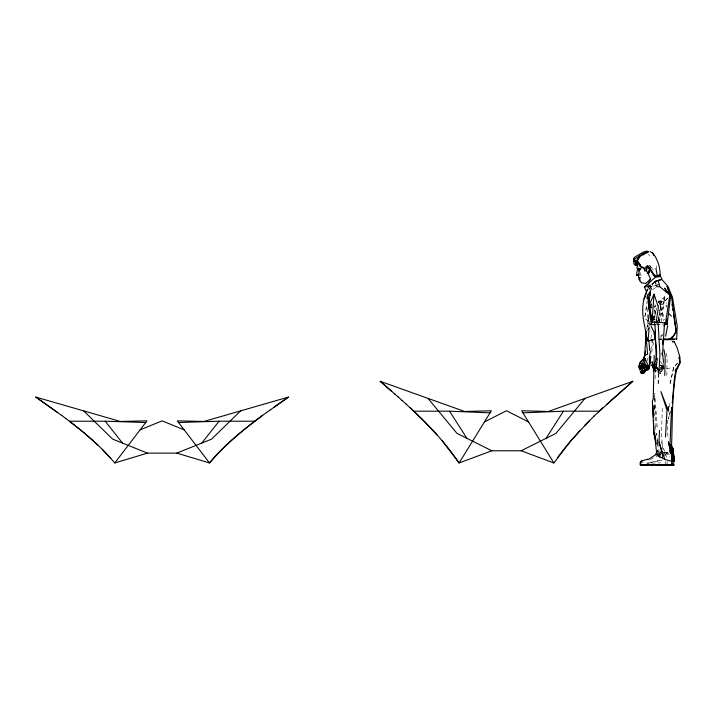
<?xml version="1.0" encoding="UTF-8"?>
<svg xmlns="http://www.w3.org/2000/svg" width="716" height="716" viewBox="0 0 716 716"><rect width="100%" height="100%" fill="white"/><g stroke="black" fill="none" stroke-linecap="round" stroke-linejoin="round"><path stroke-width="0.54" stroke-dasharray="3.58 2.69" d="M665.638 465.024L665.746 461.462M646.817 328.814L648.938 314.548M654.907 393.182L654.263 400.226M655.131 378.737L655.274 369.85M658.362 383.651L658.541 373.072M662.264 408.344C662.121 424.83 659.955 441.584 664.985 457.381M658.076 383.651L658.416 373.072M666.829 375.417L667.115 357.06L665.925 350.759M647.917 308.39L647.282 318.298L645.223 318.146M666.641 307.37L666.82 305.204L659.472 311.03M667.151 461.462L667.079 465.024M660.215 361.49L663.437 365.187L662.73 368.185L660.358 369.769M658.962 321.815L661.432 300.926L658.604 301.579M647.98 330.497L648.499 326.147L648.571 330.541M650.969 338.364L651.757 331.83M660.931 371.425L660.555 373.483L658.711 374.056L658.944 372.275M658.434 320.025L661.432 300.926M661.387 321.744L664.788 296.692L659.678 305.884L660.528 299.834L664.341 297.301L659.311 323.122M653.341 319.882L654.093 314.467M654.245 313.375L655.444 304.703M664.788 296.692L663.768 303.933L657.324 305.669M644.937 316.382L647.157 301.257M649.86 325.216L647.371 326.773L648.956 317.197M650.719 306.555L651.077 304.425M644.973 316.481L646.933 305.106M651.578 352.272L653.851 340.771M650.638 306.224L651.274 303.101M670.283 383.499L673.774 367.371L678.15 362.511M650.728 350.231L652.142 343.77M670.033 383.499L673.595 367.371L677.291 363.316M647.371 326.773L648.803 320.419M654.03 400.002L654.916 396.172L657.234 426.978M655.57 371.389L656.456 370.7L655.57 371.389L655.919 369.975M659.669 454.338L660.438 451.402M670.149 411.942L668.243 418.86L670.346 411.458M652.652 322.603L656.823 307.889M647.13 360.757L648.052 357.723M648.777 317.644L647.443 321.842L649.519 324.259M648.24 288.002L648.991 286.015L649.6 286.015L648.759 288.002L649.573 286.015L647.649 286.284L649.6 286.015L648.732 287.921M648.293 288.002L649.045 286.015L650.871 284.923M653.314 318.889L655.865 314.566M648.132 287.921L648.991 286.015M653.431 319.784L655.999 314.915L653.672 304.076M661.387 453.031L660.089 455.457L658.505 454.302M650.477 306.403L651.614 304.488M662.586 334.775L661.396 336.61L658.613 338.328M662.783 368.507L663.428 367.532L661.718 367.093L660.662 367.55L662.783 368.507L664.215 367.899M647.533 330.371L649.94 327.015M658.478 302.573L659.66 300.953L655.731 301.928M649.018 289.264L652.374 285.165M667.581 298.08L664.779 301.248L657.404 301.875M659.409 455.233L662.3 452.109L668.753 452.584M649.197 289.362L652.84 285.416M657.037 456.011L660.77 452.109L659.83 452.226L662.882 452.27M662.058 370.584L664.206 368.346L660.635 371.908L663.428 369.635L661.45 369.617M665.039 455.304L668.118 452.315L663.92 452.252M667.724 298.429L664.779 301.248L666.533 303.342M660.832 365.366L662.219 366.35L663.437 365.187M664.341 453.81L665.943 452.315L669.048 452.96L661.861 452.136M656.295 456.799L656.832 456.325M660.77 335.956L662.372 334.551M660.716 368.722L661.906 367.8M652.688 289.586L656.277 287.116M650.298 459.69L653.941 457.3M658.827 284.359L647.085 287.358L656.339 285.541L659.588 283.67M658.657 315.183L661.432 313.715L659.382 309.831M656.339 285.541L657.897 284.905M648.723 307.987L656.241 305.965M644.74 287.241L649.6 286.015M648.607 463.163L662.014 460.173M660.483 460.173L646.888 463.163L660.358 462.903M666.766 368.659L673.595 367.371M658.12 302.071L660.904 301.642M660.116 368.122L663.965 367.702M658.613 339.277L661.405 338.99M660.635 338.972L662.676 338.954M663.428 367.532L660.662 367.55L662.73 368.185M658.792 339.751L661.817 339.76M656.366 324.661L662.989 324.661M663.902 452.279L665.943 452.315M652.553 307.012L650.79 306.949L651.345 309.07M642.377 462.375L643.165 462.464M662.219 366.35L663.168 366.467L660.752 364.659M656.044 323.748L659.105 324.205M653.547 319.318L655.382 319.748M657.252 320.329L660.116 321.457M658.648 372.445L660.555 373.483M660.367 364.9L663.168 366.467L660.77 364.963M645.474 319.085L648.92 321.251L648.821 314.619M666.641 452.217L669.782 455.152M649.886 266.379L651.148 267.56L650.737 266.62M665.128 452.217L669.818 456.62M651.453 267.99L653.457 270.039M657.915 453.335L660.161 455.698M658.219 373.528L658.711 374.056M659.355 453.335L660.796 454.911M648.544 254.475L649.672 255.818M651.148 267.56L649.573 265.341L650.951 267.677M647.81 285.049L649.161 286.982M660.555 365.339L661.718 367.093M654.335 310.073L655.981 312.785M649.77 284.404L651.184 286.74M655.015 369.268L655.775 370.781M661.495 442.067L667.276 459.439M653.287 316.517L654.388 320.768M653.395 317.832L653.923 319.909M659.66 300.953L664.376 319.712M657.055 440.734L657.834 443.92M658.666 301.006L663.365 320.741M640.381 272.796L641.097 276.072M669.263 403.627L670.113 408.469M653.502 316.562L654.191 320.947M657.682 441.79L656.348 433.287L656.545 435.4M657.852 442.855L659.212 452.297M663.634 363.433L664.099 367.711M656.948 439.624L657.154 441.736M657.252 442.792L657.655 447.017M656.527 265.949L656.679 268.017M650.835 304.103L651.148 308.453M649.967 331.231L649.34 320.67M658.72 316.758L659.006 321.224M656.071 426.978L654.308 396.172M654.254 406.402L654.845 419.334M655.122 425.769L655.409 432.213M654.245 405.372L654.415 409.668M667.67 420.247L667.84 436.948M658.675 317.6L658.693 322.943"/><path stroke-width="1.07" d="M650.647 464.809L674.221 464.961L640.229 464.899L640.238 462.375L641.169 461.104L647.649 459.189M640.229 464.899L640.739 464.845L640.748 462.464L641.769 461.399M652.187 342.499L652.195 339.724M662.81 342.355L662.819 340.619M658.648 464.97L672.047 464.997L672.055 462.509M672.047 464.997L671.751 462.715M673.622 464.997L673.64 462.509M663.705 338.937L676.674 338.937M653.09 405.372L653.341 417.186M633.535 261.295L633.562 259.022L634.51 257.277L642.771 252.345L646.969 250.976M640.722 366.028L641.634 365.974L642.333 368.114L642.082 365.804L640.722 366.028L640.731 368.83L642.601 371.174L644.087 371.3L648.078 369.868L649.475 368.122L649.412 356.944L650.495 351.305M671.841 461.578L672.342 461.453L672.422 457.622L668.404 441.745L670.158 450.507M637.598 269.001L636.372 275.168L638.932 275.257C637.061 280.851 640.829 269.762 637.858 268.679L638.493 269.52L636.703 267.668L640.695 269.01L639.03 270.979M671.715 461.516L674.069 461.453L673.174 448.887L671.572 445.379C672.557 419.88 671.769 394.149 676.62 368.964M662.524 457.381L662.721 455.761L659.06 442.067L659.49 430.37M658.264 372.427L658.237 368.856M676.674 339.375L677.184 325.923L672.503 297.364L667.983 286.436L661.96 279.625C659.66 268.679 648.186 285.621 644.346 286.677L646.396 291.725L647.264 289.819M664.752 375.417L665.209 357.06L664.009 349.712M654.227 355.449L653.243 398.74L652.339 400.969L653.977 434.361L656.286 443.92M671.545 407.225L669.988 445.379L671.715 448.887L672.342 461.453L664.869 459.439L657.19 455.313L658.335 451.402L657.055 450.489L655.749 454.696M644.74 287.241L647.273 284.708M661.45 369.617L658.353 370.235L656.196 366.834L657.395 358.403M640.731 368.83L644.087 371.3L649.475 368.122L646.655 368.418L644.677 366.977L643.97 363.576L646.718 366.216L648.123 365.357L644.991 358.555L640.587 361.884L641.429 364.05L640.489 369.205L639.648 369.716L639.039 366.825L639.657 363.128L643.568 358.412L644.668 355.172L646.271 330.846M665.477 436.948L666.999 410.232L660.913 391.571L668.61 411.244L668.377 406.455M655.981 368.901L656.116 366.744L654.388 366.297L656.366 363.128M655.498 330.353C653.484 341.783 660.286 354.492 653.735 364.972L654.084 368.713L654.388 366.297L656.196 366.834M664.511 322.773L662.586 353.802L663.517 362.368M656.151 322.003L658.443 307.191L654.039 294.151L652.025 321.958L665.531 322.88L667.07 324.554L665.191 324.661L665.379 322.504M673.219 461.059C676.477 461.077 672.584 452.458 672.584 450.212M655.265 324.661L650.853 324.652L652.187 321.466L652.025 321.958L648.982 305.651L649.994 292.146L651.488 288.244M646.199 266.746L646.369 270.585L646.199 266.746L647.703 265.958L649.036 267.184L650.065 269.834L648.893 272.957L647.882 273.333L646.369 270.585L646.423 266.433L647.703 265.958L649.86 269.467M662.631 344.477L662.98 340.136M650.504 356.998L649.707 366.628L646.655 368.418M656.25 359.477L655.068 325.816L654.37 321.923M672.226 403.233L674.562 377.153L676.181 368.964M644.982 253.688L648.41 251.638L642.019 254.842L638.788 257.536L637.097 261.018L635.405 261.931L634.143 260.839L633.562 259.022L633.821 260.642L635.405 261.931L637.249 262.029L640.023 264.625L638.063 262.226L640.14 266.236L641.724 267.677L644.078 268.124L644.821 270.8L646.593 270.478L646.611 267.507L646.593 270.478L644.66 270.648M664.153 326.084L664.448 322.889M637.303 266.45L637.616 263.613M645.232 353.337L645.501 351.162M648.902 331.231L647.971 340.977L655.077 339.474L653.824 331.759L651.041 326.111M667.384 292.334L664.502 288.118L670.659 295.61L667.07 324.554L666.999 319.184M658.944 372.275L659.928 354.644L658.228 324.706L657.512 321.448M639.648 369.716L639.048 365.858L640.587 361.884M649.126 368.149L649.439 366.028M649.761 363.907L650.853 356.487M665.531 322.88L669.854 295.001L659.758 286.66L658.264 280.466L661.584 279.625M665.647 336.162L667.688 325.628M669.908 298.742L670.659 295.61L669.854 295.001M642.601 373.027L644.257 372.75L641.178 373.457L640.399 371.076L644.257 372.75L645.877 370.127M679.162 358.421L679.672 356.371L677.22 348.092L674.239 341.577L672.306 341.756L674.374 341.577M679.063 358.421L679.591 356.371L680.2 362.806L676.11 371.112M634.143 260.839L633.687 262.629L634.367 264.428L637.813 265.869M646.817 298.438L647.694 295.144L649.994 292.146L650.226 295.404M649.618 270.344L648.893 272.957L649.421 268.124L648.186 266.934L646.235 268.822M638.788 257.536L637.204 260.892L633.821 260.642M659.884 276.26C660.743 268.187 657.816 259.622 652.84 253.133L650.128 251.593M647.873 288.995C641.769 300.183 641.715 312.874 644.481 325.046L646.646 337.424L647.971 340.977L648.777 340.503L648.445 340.977L646.646 337.424M646.396 292.969L644.132 298.921L644.964 296.934M649.242 365.581L647.318 366.485L644.445 363.37L643.675 364.005M652.491 320.813L650.853 324.652L652.401 321.735M648.982 305.651L654.039 294.151M648.213 284.171L650.576 278.9L647.72 272.877L648.615 271.113M640.229 371.765L642.198 372.078L643.281 371.121L641.536 371.908L642.431 369.93M643.568 358.412L644.973 355.512M639.039 366.825L639.791 365.339M642.529 363.289L644.991 358.555L644.597 365.464L642.529 363.289L641.429 364.05L641.527 365.384L643.326 367.961M675.206 371.112L679.735 362.806L679.591 356.371M648.41 251.638L643.586 253.258L639.97 255.63L636.819 260.508L634.949 260.382L637.097 261.018L637.249 262.029L635.477 265.278L637.938 264.562M671.993 338.695L676.19 331.436L671.617 297.364L667.061 286.436L670.74 296.442M647.882 273.333L650.065 269.834L647.703 265.958M546.111 438.326L563.42 411.19L599.22 411.19M637.231 262.611L635.477 265.278L635.271 261.814L637.249 262.029M442.058 440.582L459.099 462.966L491.838 450.776L521.15 450.776L553.88 462.966L570.929 440.582L589.42 420.704M557.862 457.22L566.419 446.05L580.13 430.325M70.123 421.67C86.206 434.03 101.717 447.348 114.748 462.966L146.995 420.856L120.279 421.438L35.8 397.076L57.692 412.55M641.357 365.795L642.7 368.015L643.004 364.892L643.675 364.793L644.284 366.932L644.087 371.3L649.475 368.122L643.935 367.397L643.004 364.892L642.368 364.954L642.7 368.48M201.76 443.088L219.06 421.205L254.869 421.205M658.818 277.011L659.767 275.812M584.99 398.382L555.983 433.404L521.15 450.776M584.82 425.313L593.994 416.193M240.639 410.868L211.623 439.114L176.789 453.13L147.478 453.13L114.748 462.966M594.029 416.068L632.828 381.279L548.358 411.476L521.651 410.778L553.88 462.966M598.513 411.763L602.854 407.699M632.828 381.279L606.98 404.021M641.375 282.22L640.444 281.871L638.967 278.855L640.131 277.862L638.386 277.361M658.264 280.466L655.453 281.424L652.034 284.341L655.265 281.298L660.098 279.893M669.836 338.865L673.729 335.553L676.19 331.436L673.461 313.939M650.576 278.9L645.957 283.42L641.5 282.847M637.777 259.004L639.361 257.805M262.665 415.307C243.494 429.43 224.86 444.645 209.528 462.966L176.789 453.13M266.62 412.443C246.116 427.47 225.916 443.374 209.528 462.966L177.282 420.856L203.997 421.438L288.476 397.076L270.29 409.901M266.585 412.55L270.326 409.794M273.709 407.485L276.797 405.31M276.832 405.211L288.476 397.076M634.555 259.147L639.97 255.63M647.962 459.69L656.259 454.302L660.349 457.542M657.351 276.125L658.98 275.096L659.534 276.304L655.122 275.687L650.164 269.655L654.675 276.636L657.351 276.125L655.91 268.321M644.284 366.932L647.336 367.585L645.563 366.726L643.935 367.397L645.59 370.297M656.912 277.19L658.613 276.251M484.437 421.948L506.489 410.751L528.551 421.948M644.445 363.37L643.97 363.576L647.318 366.485L644.284 363.746L645.563 366.726M642.333 368.114L643.129 367.755M636.372 275.168L638.949 274.067M140.076 429.886L162.138 420.856L184.2 429.886M642.601 371.174L644.239 370.646M644.668 355.172L647.604 354.25L645.725 332.886M643.675 364.793L642.368 364.954L642.7 368.015M639.227 278.094L640.131 277.862M638.493 269.52L640.695 269.01M657.082 276.152L654.675 276.636L649.958 268.473M656.259 454.302L655.722 454.383M669.684 295.699L670.659 295.61M642.019 254.842L644.114 254.672M522.931 412.846L563.42 411.19M178.57 422.538L219.06 421.205M674.356 339.617L663.786 339.751M656.447 286.695L659.758 286.66M640.739 464.845L653.296 464.809M647.345 464.818L642.386 464.899L648.589 464.979M413.759 411.19L449.567 411.19L490.057 412.846M69.407 421.205L105.207 421.205L145.706 422.538M655.65 464.809L671.742 464.926M639.719 369.116L640.489 369.205M640.238 462.375L640.748 462.464M671.572 445.379L669.97 444.833L673.174 448.887L673.604 458.607M394.928 394.176L380.16 381.279L464.63 411.476L491.337 410.778L459.099 462.966C445.28 442.497 428.195 424.463 410.134 407.699M640.14 266.236L644.069 267.73L644.821 270.8M641.169 461.104L641.822 461.355M147.478 453.13L112.627 439.105L83.638 410.868M636.954 265.511L634.367 264.428L635.978 265.332M491.838 450.776L456.987 433.386L427.998 398.382M651.023 339.724L651.524 340.01M35.8 397.076L61.648 415.414M644.677 366.977L646.226 368.033M659.696 274.541L660.322 274.971M638.967 278.855L640.283 280.054M61.612 415.307L65.818 418.502M65.782 418.386L83.844 432.688L97.725 444.967M380.16 381.279L391.795 391.366M394.892 394.051L398.347 397.174M398.302 397.04L402.052 400.459M646.754 252.113L647.577 252.846M402.007 400.325L406.008 404.021M405.963 403.878L423.568 420.704L437.494 435.409M656.116 366.744L657.53 368.149M102.209 449.317L110.765 458.33M668.44 313.125L671.42 316.177M637.258 260.311L641.724 267.677M105.207 421.205L122.517 443.088M652.571 365.867C649.439 361.75 655.158 369.725 653.798 371.139L652.079 361.795L653.153 367.236M669.872 446.453L671.715 448.887L672.145 458.607M642.494 373.349L641.438 371.058L641.536 371.908M449.567 411.19L466.877 438.326M649.698 307.227L647.694 295.144L648.633 306.18L649.689 308.005M669.353 450.847L671.366 454.562M649.036 267.184L649.77 268.545M657.109 451.76L656.312 450.194L654.514 433.287L655.471 438.604M651.086 323.005L648.633 306.18L649.94 308.802M642.297 366.511L643.111 368.436M654.388 366.297L655.534 369.053M657.055 450.489L657.395 451.483M659.06 442.067L664.869 459.439M652.84 253.133L653.574 255.344M648.633 306.18L651.837 320.482M671.903 459.26L672.342 461.453M673.488 458.168L674.069 461.453M650.056 309.419L651.882 320.401M671.93 304.094L672.27 306.287M672.61 308.471L672.951 310.655M655.453 281.424L655.749 283.84M661.933 353.158L662.139 354.921M649.654 350.5L648.947 340.628M651.757 317.152L651.909 319.327M653.466 420.399L653.977 434.361"/></g></svg>
